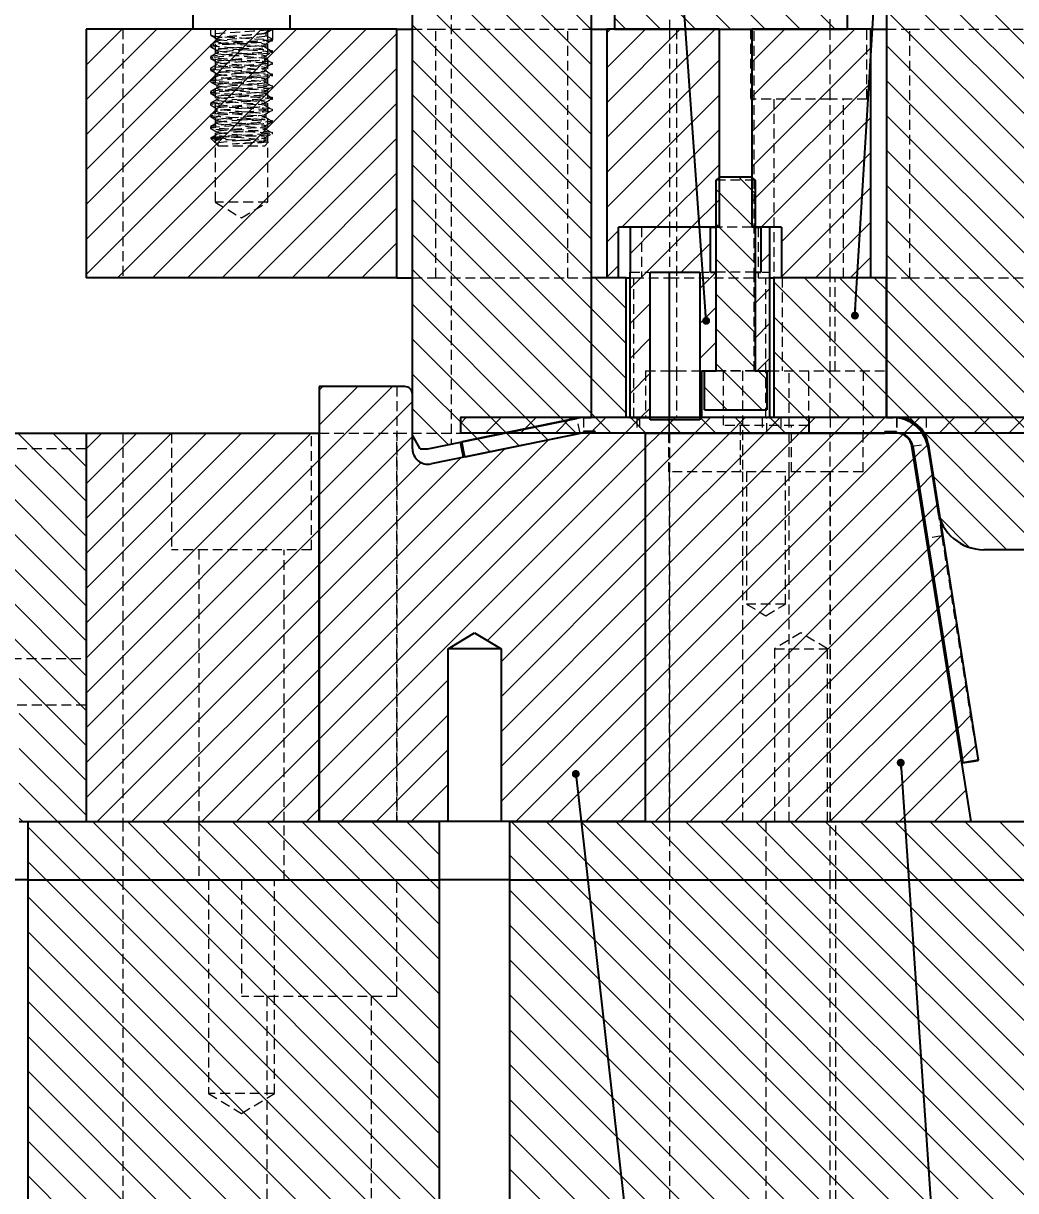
# Model space of a CAD drawing. Header units: millimetres. Extents: x 5 to 1539, y -495 to 895.
# Drawn here: x 1093.1 to 1220.8, y 606.1 to 756.4 of the extents above; entities that cross this region are included whole.
import ezdxf

# ---------------------------------------------------------------- set-up
doc = ezdxf.new("R2010")
doc.units = ezdxf.units.MM
doc.linetypes.add('HIDDEN', pattern=[1.905, 1.27, -0.635])
doc.styles.add('SLDTEXTSTYLE13', font='TXT', dxfattribs={"width": 0.75})
doc.dimstyles.new('SLDDIMSTYLE0', dxfattribs={"dimtxt": 3.5, "dimasz": 3.302, "dimexe": 0, "dimexo": 0.0625, "dimgap": 0.875, "dimtad": 1, "dimrnd": 1e-09, "dimzin": 12, "dimdsep": 46, "dimtxsty": 'SLDTEXTSTYLE13', "dimsah": 1, "dimcen": 0.09, "dimadec": 0, "dimazin": 3, "dimtfac": 1, "dimtofl": 0, "dimtmove": 0, "dimatfit": 3, "dimfxl": 1, "dimfrac": 2, "dimtolj": 1, "dimtzin": 12, "dimarcsym": 0})
doc.dimstyles.new('SLDDIMSTYLE1', dxfattribs={"dimtxt": 0.18, "dimasz": 1.016, "dimexe": 0, "dimexo": 0.0625, "dimgap": 0, "dimtad": 0, "dimtih": 1, "dimtoh": 1, "dimdec": 0, "dimrnd": 1e-09, "dimzin": 0, "dimdsep": 46, "dimtxsty": 'Standard', "dimblk1": 'DOT', "dimblk2": 'DOT', "dimsah": 1, "dimcen": 0.09, "dimadec": 0, "dimazin": 0, "dimtfac": 1.016, "dimtdec": 0, "dimtofl": 0, "dimtmove": 0, "dimatfit": 3, "dimldrblk": 'DOT', "dimfxl": 1, "dimfrac": 2, "dimtolj": 1, "dimtzin": 0, "dimarcsym": 0})

# ---------------------------------------------------------------- blocks, each defined once
blk = doc.blocks.new('_D_9')
at = {"color": 7, "linetype": 'Continuous', "lineweight": 18}
for p, q in [((855.21, 646.11), (771.21, 646.11)), ((772.21, 586.11), (772.21, 646.11)), ((1335.21, 586.11), (771.21, 586.11))]:
    blk.add_line(p, q, dxfattribs=at)
for points in [[(772.21, 646.11), (771.7, 642.81), (772.72, 642.81)], [(772.21, 586.11), (772.72, 589.41), (771.7, 589.41)]]:
    blk.add_solid(points, dxfattribs=at)
at = {"color": 7, "linetype": 'Continuous', "lineweight": 18, "insert": (767.7, 614.47), "char_height": 3.5, "attachment_point": 1, "rotation": 90, "style": 'SLDTEXTSTYLE13'}
blk.add_mtext('60', dxfattribs=at)
blk = doc.blocks.new('_Dot')
at = {"color": 0, "linetype": 'ByBlock', "lineweight": -2}
blk.add_line((-0.5, 0), (-1, 0), dxfattribs=at)
at = {"color": 0, "linetype": 'ByBlock', "const_width": 0.5}
blk.add_lwpolyline([(-0.25, 0, 1), (0.25, 0, 1)], format="xyb", close=True, dxfattribs=at)

msp = doc.modelspace()

# ---------------------------------------------------------------- hatches: boundary and pattern name
at = {"linetype": 'Continuous', "lineweight": 18}
h = msp.add_hatch(dxfattribs=at)
h.set_pattern_fill('ANSI31', angle=90, style=0)
edge = h.paths.add_edge_path(flags=0)
edge.add_line((1166.211, 788.611), (1158.961, 788.611))
edge.add_line((1158.961, 788.611), (1158.961, 761.111))
edge.add_line((1158.961, 761.111), (1154.711, 758.558))
edge.add_line((1154.711, 758.558), (1150.461, 761.111))
edge.add_line((1150.461, 761.111), (1150.461, 788.611))
edge.add_line((1150.461, 788.611), (1143.211, 788.611))
edge.add_line((1143.211, 788.611), (1143.211, 703.343))
edge.add_line((1143.211, 703.343), (1144.211, 701.611))
edge.add_line((1144.211, 701.611), (1145.207, 701.611))
edge.add_line((1145.207, 701.611), (1164.312, 705.51))
edge.add_arc((1165.312, 700.611), 5, 90, 101.53474, ccw=False)
edge.add_line((1165.312, 705.611), (1166.211, 705.611))
edge.add_line((1166.211, 705.611), (1166.211, 788.611))
h = msp.add_hatch(dxfattribs=at)
h.set_pattern_fill('ANSI31', angle=90, style=0)
edge = h.paths.add_edge_path(flags=0)
edge.add_line((1216.744, 688.611), (1260.211, 688.611))
edge.add_line((1260.211, 688.611), (1261.211, 690.343))
edge.add_line((1261.211, 690.343), (1261.211, 788.611))
edge.add_line((1261.211, 788.611), (1253.461, 788.611))
edge.add_line((1253.461, 788.611), (1253.461, 761.111))
edge.add_line((1253.461, 761.111), (1249.211, 758.558))
edge.add_line((1249.211, 758.558), (1244.961, 761.111))
edge.add_line((1244.961, 761.111), (1244.961, 788.611))
edge.add_line((1244.961, 788.611), (1220.461, 788.611))
edge.add_line((1220.461, 788.611), (1220.461, 761.111))
edge.add_line((1220.461, 761.111), (1216.211, 758.558))
edge.add_line((1216.211, 758.558), (1211.961, 761.111))
edge.add_line((1211.961, 761.111), (1211.961, 788.611))
edge.add_line((1211.961, 788.611), (1204.211, 788.611))
edge.add_line((1204.211, 788.611), (1204.211, 705.611))
edge.add_line((1204.211, 705.611), (1205.089, 705.611))
edge.add_arc((1205.089, 701.111), 4.5, 8.96007, 90, ccw=False)
edge.add_line((1209.534, 701.812), (1210.817, 693.677))
edge.add_arc((1216.744, 694.611), 6, 188.96007, 270)
h = msp.add_hatch(dxfattribs=at)
h.set_pattern_fill('ANSI31', angle=90, style=0)
h.paths.add_polyline_path([(1199.211, 760.611), (1169.211, 760.611), (1169.211, 755.611), (1199.211, 755.611)], flags=0)
h = msp.add_hatch(dxfattribs=at)
h.set_pattern_fill('ANSI31', style=0)
h.paths.add_polyline_path([(1101.211, 723.611), (1141.211, 723.611), (1141.211, 755.611), (1101.211, 755.611)], flags=0)
h = msp.add_hatch(dxfattribs=at)
h.set_pattern_fill('ANSI31', style=0)
h.paths.add_polyline_path([(1169.711, 730.111), (1182.711, 730.111), (1182.711, 755.611), (1168.211, 755.611), (1168.211, 723.611), (1169.711, 723.611)], flags=0)
h = msp.add_hatch(dxfattribs=at)
h.set_pattern_fill('ANSI31', style=0)
h.paths.add_polyline_path([(1190.711, 723.611), (1202.211, 723.611), (1202.211, 755.611), (1186.911, 755.611), (1186.911, 730.111), (1190.711, 730.111)], flags=0)
h = msp.add_hatch(dxfattribs=at)
h.set_pattern_fill('ANSI31', angle=90, style=0)
h.paths.add_polyline_path([(1182.311, 711.611), (1180.811, 711.611), (1180.811, 706.611), (1188.811, 706.611), (1188.811, 711.611), (1187.311, 711.611), (1187.311, 736.166), (1186.866, 736.611), (1182.756, 736.611), (1182.311, 736.166)], flags=0)
h = msp.add_hatch(dxfattribs=at)
h.set_pattern_fill('ANSI31', style=0)
h.paths.add_polyline_path([(1173.811, 705.611), (1173.811, 724.311), (1180.211, 724.311), (1180.211, 705.611), (1180.461, 705.611), (1180.461, 711.611), (1182.311, 711.611), (1182.311, 724.311), (1181.561, 724.311), (1181.561, 730.111), (1171.221, 730.111), (1171.221, 724.311), (1171.211, 705.611)], flags=0)
h = msp.add_hatch(dxfattribs=at)
h.set_pattern_fill('ANSI31', style=0)
h.paths.add_polyline_path([(1188.061, 724.311), (1187.311, 724.311), (1187.311, 711.611), (1189.161, 711.611), (1189.161, 705.611), (1189.211, 705.611), (1189.211, 724.311), (1189.201, 730.111), (1188.061, 730.111)], flags=0)
h = msp.add_hatch(dxfattribs=at)
h.set_pattern_fill('ANSI31', angle=90, style=0)
h.paths.add_polyline_path([(1170.711, 723.611), (1166.211, 723.611), (1166.211, 705.611), (1170.711, 705.611)], flags=0)
h = msp.add_hatch(dxfattribs=at)
h.set_pattern_fill('ANSI31', angle=90, style=0)
h.paths.add_polyline_path([(1189.711, 705.611), (1204.211, 705.611), (1204.211, 723.611), (1189.711, 723.611)], flags=0)
h = msp.add_hatch(dxfattribs=at)
h.set_pattern_fill('ANSI31', style=0)
edge = h.paths.add_edge_path(flags=0)
edge.add_line((1131.211, 653.611), (1147.811, 653.611))
edge.add_line((1147.811, 653.611), (1147.811, 675.861))
edge.add_line((1147.811, 675.861), (1151.211, 677.904))
edge.add_line((1151.211, 677.904), (1154.611, 675.861))
edge.add_line((1154.611, 675.861), (1154.611, 653.611))
edge.add_line((1154.611, 653.611), (1173.211, 653.611))
edge.add_line((1173.211, 653.611), (1173.211, 703.611))
edge.add_line((1173.211, 703.611), (1166.711, 703.611))
edge.add_line((1166.711, 703.611), (1166.711, 703.811))
edge.add_line((1166.711, 703.811), (1165.211, 703.811))
edge.add_line((1165.211, 703.811), (1165.211, 703.611))
edge.add_arc((1165.211, 701.611), 2, 90, 101.53474)
edge.add_line((1164.811, 703.571), (1145.611, 699.652))
edge.add_arc((1145.211, 701.612), 2, 180, 281.53474, ccw=False)
edge.add_line((1143.211, 701.612), (1143.211, 708.611))
edge.add_arc((1142.211, 708.611), 1, 0, 90)
edge.add_line((1142.211, 709.611), (1131.211, 709.611))
edge.add_line((1131.211, 709.611), (1131.211, 653.611))
h = msp.add_hatch(dxfattribs=at)
h.set_pattern_fill('ANSI31', style=0)
h.paths.add_polyline_path([(1149.378, 703.611), (1242.498, 703.611), (1242.498, 705.611), (1149.378, 705.611)], flags=0)
h = msp.add_hatch(dxfattribs=at)
h.set_pattern_fill('ANSI31', angle=90, style=0)
edge = h.paths.add_edge_path(flags=0)
edge.add_line((1165.211, 703.611), (1194.258, 703.611))
edge.add_line((1194.258, 703.611), (1194.258, 705.611))
edge.add_line((1194.258, 705.611), (1180.211, 705.611))
edge.add_line((1180.211, 705.611), (1180.211, 705.311))
edge.add_line((1180.211, 705.311), (1173.811, 705.311))
edge.add_line((1173.811, 705.311), (1173.811, 705.611))
edge.add_line((1173.811, 705.611), (1165.211, 705.611))
edge.add_arc((1165.211, 701.611), 4, 90.0001, 101.53489)
edge.add_line((1164.411, 705.53), (1149.553, 702.498))
edge.add_line((1149.553, 702.498), (1149.953, 700.539))
edge.add_line((1149.953, 700.539), (1164.811, 703.571))
edge.add_arc((1165.211, 701.611), 2, 90.00003, 101.53474, ccw=False)
h = msp.add_hatch(dxfattribs=at)
h.set_pattern_fill('ANSI31', style=0)
edge = h.paths.add_edge_path(flags=0)
edge.add_line((1194.258, 703.611), (1205.635, 703.611))
edge.add_ellipse((1205.635, 701.611), major_axis=(2, 0), ratio=0.999993, start_angle=8.95468, end_angle=90, ccw=False)
edge.add_line((1207.611, 701.922), (1214.029, 661.192))
edge.add_line((1214.029, 661.192), (1216.005, 661.503))
edge.add_line((1216.005, 661.503), (1209.587, 702.234))
edge.add_ellipse((1205.635, 701.611), major_axis=(4, 0), ratio=0.999993, start_angle=8.95468, end_angle=90)
edge.add_line((1205.635, 705.611), (1194.258, 705.611))
edge.add_line((1194.258, 705.611), (1194.258, 703.611))
h = msp.add_hatch(dxfattribs=at)
h.set_pattern_fill('ANSI31', angle=90, style=0)
edge = h.paths.add_edge_path(flags=0)
edge.add_line((1054.789, 703.611), (1044.954, 703.611))
edge.add_arc((1044.954, 699.611), 4, 90, 167.99984)
edge.add_line((1041.041, 700.443), (1039.759, 694.413))
edge.add_arc((1035.064, 695.411), 4.8, 270, 347.99984, ccw=False)
edge.add_line((1035.064, 690.611), (1034.211, 690.611))
edge.add_line((1034.211, 690.611), (1034.211, 677.111))
edge.add_line((1034.211, 677.111), (1038.211, 677.111))
edge.add_line((1038.211, 677.111), (1038.211, 653.611))
edge.add_line((1038.211, 653.611), (1085.811, 653.611))
edge.add_line((1085.811, 653.611), (1085.811, 675.861))
edge.add_line((1085.811, 675.861), (1089.211, 677.904))
edge.add_line((1089.211, 677.904), (1092.611, 675.861))
edge.add_line((1092.611, 675.861), (1092.611, 653.611))
edge.add_line((1092.611, 653.611), (1101.211, 653.611))
edge.add_line((1101.211, 653.611), (1101.211, 703.611))
edge.add_line((1101.211, 703.611), (1059.789, 703.611))
edge.add_line((1059.789, 703.611), (1059.789, 686.611))
edge.add_line((1059.789, 686.611), (1057.289, 685.109))
edge.add_line((1057.289, 685.109), (1054.789, 686.611))
edge.add_line((1054.789, 686.611), (1054.789, 703.611))
h = msp.add_hatch(dxfattribs=at)
h.set_pattern_fill('ANSI31', style=0)
h.paths.add_polyline_path([(1131.211, 703.611), (1101.211, 703.611), (1101.211, 653.611), (1131.211, 653.611)], flags=0)
h = msp.add_hatch(dxfattribs=at)
h.set_pattern_fill('ANSI31', style=0)
edge = h.paths.add_edge_path(flags=0)
edge.add_line((1204.017, 703.611), (1173.211, 703.611))
edge.add_line((1173.211, 703.611), (1173.211, 653.611))
edge.add_line((1173.211, 653.611), (1215.11, 653.611))
edge.add_line((1215.11, 653.611), (1207.492, 701.923))
edge.add_arc((1205.517, 701.611), 2, 8.96007, 90)
edge.add_line((1205.517, 703.611), (1205.517, 703.811))
edge.add_line((1205.517, 703.811), (1204.017, 703.811))
edge.add_line((1204.017, 703.811), (1204.017, 703.611))
h = msp.add_hatch(dxfattribs=at)
h.set_pattern_fill('ANSI31', angle=90, style=0)
h.paths.add_polyline_path([(1146.711, 653.611), (1093.711, 653.611), (1093.711, 646.111), (1146.711, 646.111)], flags=0)
h = msp.add_hatch(dxfattribs=at)
h.set_pattern_fill('ANSI31', angle=90, style=0)
h.paths.add_polyline_path([(1321.211, 653.611), (1155.711, 653.611), (1155.711, 646.111), (1321.211, 646.111)], flags=0)
h = msp.add_hatch(dxfattribs=at)
h.set_pattern_fill('ANSI31', angle=90, style=0)
h.paths.add_polyline_path([(1146.711, 646.111), (1093.711, 646.111), (1093.711, 601.111), (1096.711, 601.111), (1096.711, 586.111), (1143.711, 586.111), (1143.711, 601.111), (1146.711, 601.111)], flags=0)
h = msp.add_hatch(dxfattribs=at)
h.set_pattern_fill('ANSI31', angle=90, style=0)
h.paths.add_polyline_path([(1406.211, 646.111), (1155.711, 646.111), (1155.711, 601.111), (1158.711, 601.111), (1158.711, 586.111), (1406.211, 586.111)], flags=0)

# ---------------------------------------------------------------- linework, layer by layer
at = {"color": 7, "linetype": 'Continuous', "lineweight": 25}
for p, q in [((1143.211, 703.343), (1143.211, 788.611)), ((1166.211, 788.611), (1166.211, 705.611)), ((1204.211, 788.611), (1204.211, 705.611)), ((1114.961, 760.611), (1114.961, 755.611)), ((1127.461, 755.611), (1127.461, 760.611)), ((1169.211, 760.611), (1169.211, 755.611)), ((1199.211, 755.611), (1199.211, 760.611)), ((1101.211, 755.611), (1101.211, 723.611)), ((1141.211, 755.611), (1101.211, 755.611)), ((1141.211, 723.611), (1141.211, 755.611)), ((1141.211, 755.611), (1143.211, 755.611)), ((1166.211, 755.611), (1168.211, 755.611)), ((1168.211, 755.611), (1168.211, 723.611)), ((1182.711, 755.611), (1168.211, 755.611)), ((1169.211, 755.611), (1199.211, 755.611)), ((1182.711, 730.111), (1182.711, 755.611)), ((1186.911, 755.611), (1186.911, 730.111)), ((1202.211, 755.611), (1186.911, 755.611)), ((1202.211, 723.611), (1202.211, 755.611)), ((1202.211, 755.611), (1204.211, 755.611)), ((1182.311, 736.166), (1182.756, 736.611)), ((1182.756, 736.611), (1186.866, 736.611)), ((1186.866, 736.611), (1187.311, 736.166)), ((1182.311, 711.611), (1182.311, 736.166)), ((1187.311, 736.166), (1187.311, 711.611)), ((1169.711, 723.611), (1169.711, 730.111)), ((1182.711, 730.111), (1169.711, 730.111)), ((1171.221, 730.111), (1171.221, 724.311)), ((1181.561, 730.111), (1171.221, 730.111)), ((1181.561, 724.311), (1181.561, 730.111)), ((1190.711, 730.111), (1186.911, 730.111)), ((1188.061, 730.111), (1188.061, 724.311)), ((1189.201, 730.111), (1188.061, 730.111)), ((1189.201, 724.311), (1189.201, 730.111)), ((1190.711, 730.111), (1190.711, 723.611)), ((1171.211, 724.311), (1171.211, 705.611)), ((1173.811, 724.311), (1180.211, 724.311)), ((1173.811, 705.611), (1173.811, 724.311)), ((1176.28, 705.611), (1176.28, 724.311)), ((1180.211, 724.311), (1180.211, 705.611)), ((1181.561, 724.311), (1182.311, 724.311)), ((1182.311, 711.611), (1182.311, 724.311)), ((1187.311, 724.311), (1187.311, 711.611)), ((1187.311, 724.311), (1188.061, 724.311)), ((1189.211, 705.611), (1189.211, 724.311)), ((1141.211, 723.611), (1101.211, 723.611)), ((1141.211, 723.611), (1143.211, 723.611)), ((1166.211, 723.611), (1166.211, 705.611)), ((1170.711, 723.611), (1166.211, 723.611)), ((1169.711, 723.611), (1168.211, 723.611)), ((1170.711, 705.611), (1170.711, 723.611)), ((1170.711, 723.611), (1171.211, 723.611)), ((1189.211, 723.611), (1189.711, 723.611)), ((1189.711, 723.611), (1189.711, 705.611)), ((1204.211, 723.611), (1189.711, 723.611)), ((1202.211, 723.611), (1190.711, 723.611)), ((1204.211, 705.611), (1204.211, 723.611)), ((1180.461, 711.611), (1182.311, 711.611)), ((1180.461, 705.611), (1180.461, 711.611)), ((1180.811, 706.611), (1180.811, 711.611)), ((1180.811, 711.611), (1182.311, 711.611)), ((1187.311, 711.611), (1189.161, 711.611)), ((1187.311, 711.611), (1188.811, 711.611)), ((1188.811, 711.611), (1188.811, 706.611)), ((1189.161, 711.611), (1189.161, 705.611)), ((1131.211, 709.611), (1131.211, 653.611)), ((1142.211, 709.611), (1131.211, 709.611)), ((1143.211, 701.612), (1143.211, 708.611)), ((1180.811, 706.611), (1188.811, 706.611)), ((1145.207, 701.611), (1164.312, 705.51)), ((1149.378, 705.611), (1149.378, 703.611)), ((1242.498, 705.611), (1149.378, 705.611)), ((1164.411, 705.53), (1149.553, 702.498)), ((1173.811, 705.611), (1165.211, 705.611)), ((1165.312, 705.611), (1166.211, 705.611)), ((1170.711, 705.611), (1166.211, 705.611)), ((1171.211, 705.611), (1173.811, 705.611)), ((1173.811, 705.311), (1173.811, 705.611)), ((1180.211, 705.311), (1173.811, 705.311)), ((1180.211, 705.611), (1180.461, 705.611)), ((1180.211, 705.611), (1180.211, 705.311)), ((1194.258, 705.611), (1180.211, 705.611)), ((1189.161, 705.611), (1189.211, 705.611)), ((1204.211, 705.611), (1189.711, 705.611)), ((1194.258, 703.611), (1194.258, 705.611)), ((1205.635, 705.611), (1194.258, 705.611)), ((1204.211, 705.611), (1205.089, 705.611)), ((1059.789, 703.611), (1101.211, 703.611)), ((1101.211, 703.611), (1101.211, 653.611)), ((1101.211, 703.611), (1131.211, 703.611)), ((1131.211, 653.611), (1131.211, 703.611)), ((1144.211, 701.611), (1143.211, 703.343)), ((1164.811, 703.571), (1145.611, 699.652)), ((1242.498, 703.611), (1149.378, 703.611)), ((1164.811, 703.571), (1149.953, 700.539)), ((1165.211, 703.811), (1165.211, 703.611)), ((1166.711, 703.811), (1165.211, 703.811)), ((1194.258, 703.611), (1165.211, 703.611)), ((1166.711, 703.611), (1166.711, 703.811)), ((1173.211, 703.611), (1166.711, 703.611)), ((1173.211, 653.611), (1173.211, 703.611)), ((1173.211, 703.611), (1204.017, 703.611)), ((1205.635, 703.611), (1194.258, 703.611)), ((1204.017, 703.811), (1204.017, 703.611)), ((1204.017, 703.811), (1205.517, 703.811)), ((1205.517, 703.611), (1205.517, 703.811)), ((1149.802, 700.508), (1149.402, 702.467)), ((1149.953, 700.539), (1149.553, 702.498)), ((1215.11, 653.611), (1207.492, 701.923)), ((1209.363, 690.061), (1207.492, 701.922)), ((1207.492, 701.922), (1207.611, 701.922)), ((1207.611, 701.922), (1214.029, 661.192)), ((1209.534, 701.812), (1210.817, 693.677)), ((1209.587, 702.234), (1216.005, 661.503)), ((1144.211, 701.611), (1145.207, 701.611)), ((1260.211, 688.611), (1216.744, 688.611)), ((1147.811, 675.861), (1151.211, 677.904)), ((1151.211, 677.904), (1154.611, 675.861)), ((1147.811, 653.611), (1147.811, 675.861)), ((1154.611, 675.861), (1147.811, 675.861)), ((1154.611, 675.861), (1154.611, 653.611)), ((1214.025, 661.182), (1216.001, 661.493)), ((1214.026, 661.183), (1216.001, 661.494)), ((1214.026, 661.183), (1214.029, 661.192)), ((1216.005, 661.503), (1214.029, 661.192)), ((1216.001, 661.494), (1216.005, 661.503)), ((1216.001, 661.493), (1216.001, 661.494)), ((1092.611, 653.611), (1101.211, 653.611)), ((1093.711, 653.611), (1093.711, 646.111)), ((1093.711, 653.611), (1146.711, 653.611)), ((1101.211, 653.611), (1131.211, 653.611)), ((1147.811, 653.611), (1131.211, 653.611)), ((1146.711, 646.111), (1146.711, 653.611)), ((1154.611, 653.611), (1147.811, 653.611)), ((1173.211, 653.611), (1154.611, 653.611)), ((1155.711, 653.611), (1155.711, 646.111)), ((1155.711, 653.611), (1321.211, 653.611)), ((1173.211, 653.611), (1215.11, 653.611)), ((1093.711, 646.111), (1084.711, 646.111)), ((1093.711, 646.111), (1146.711, 646.111)), ((1093.711, 646.111), (1093.711, 601.111)), ((1155.711, 646.111), (1146.711, 646.111)), ((1146.711, 601.111), (1146.711, 646.111)), ((1155.711, 646.111), (1321.211, 646.111)), ((1155.711, 646.111), (1155.711, 601.111)), ((1155.711, 646.111), (1406.211, 646.111))]:
    msp.add_line(p, q, dxfattribs=at)
at = {"color": 7, "linetype": 'HIDDEN', "lineweight": 18}
for p, q in [((1148.211, 788.611), (1148.211, 702.224)), ((1176.28, 760.611), (1176.28, 755.611)), ((1196.994, 755.611), (1196.994, 760.611)), ((1105.944, 755.611), (1105.944, 723.611)), ((1117.211, 755.611), (1117.211, 754.861)), ((1117.811, 755.611), (1117.811, 733.361)), ((1118.023, 754.392), (1118.023, 754.017)), ((1124.399, 755.142), (1125.211, 755.611)), ((1124.399, 754.767), (1124.399, 755.142)), ((1125.211, 754.299), (1124.399, 754.767)), ((1124.611, 733.361), (1124.611, 755.611)), ((1125.211, 755.611), (1125.211, 754.299)), ((1125.211, 754.111), (1125.211, 754.299)), ((1143.211, 755.611), (1146.211, 755.611)), ((1146.211, 723.611), (1146.211, 755.611)), ((1146.211, 755.611), (1163.211, 755.611)), ((1163.211, 723.611), (1163.211, 755.611)), ((1163.211, 755.611), (1166.211, 755.611)), ((1176.28, 755.611), (1176.28, 730.111)), ((1177.211, 755.611), (1177.211, 723.611)), ((1186.711, 755.611), (1186.711, 746.611)), ((1187.211, 723.611), (1187.211, 755.611)), ((1196.994, 746.611), (1196.994, 755.611)), ((1201.711, 746.611), (1201.711, 755.611)), ((1204.211, 755.611), (1207.211, 755.611)), ((1207.211, 723.611), (1207.211, 755.611)), ((1207.211, 755.611), (1242.498, 755.611)), ((1117.211, 753.549), (1117.211, 753.361)), ((1118.023, 752.892), (1118.023, 752.517)), ((1124.399, 753.267), (1124.399, 753.642)), ((1124.399, 753.267), (1124.399, 753.642)), ((1125.211, 752.611), (1125.211, 752.799)), ((1117.211, 752.049), (1117.211, 751.861)), ((1118.023, 751.392), (1118.023, 751.017)), ((1124.399, 751.767), (1124.399, 752.142)), ((1124.399, 751.767), (1124.399, 752.142)), ((1125.211, 751.111), (1125.211, 751.299)), ((1117.211, 750.549), (1117.211, 750.361)), ((1118.023, 749.892), (1118.023, 749.517)), ((1124.399, 750.267), (1124.399, 750.642)), ((1124.399, 750.267), (1124.399, 750.642)), ((1125.211, 749.611), (1125.211, 749.799)), ((1117.211, 749.049), (1117.211, 748.861)), ((1118.023, 748.392), (1118.023, 748.017)), ((1124.399, 748.767), (1124.399, 749.142)), ((1124.399, 748.767), (1124.399, 749.142)), ((1125.211, 748.111), (1125.211, 748.299)), ((1117.211, 747.549), (1117.211, 747.361)), ((1118.023, 746.892), (1118.023, 746.517)), ((1124.399, 747.267), (1124.399, 747.642)), ((1124.399, 747.267), (1124.399, 747.642)), ((1125.211, 746.611), (1125.211, 746.799)), ((1117.211, 746.049), (1117.211, 745.861)), ((1118.023, 745.392), (1118.023, 745.017)), ((1124.399, 745.767), (1124.399, 746.142)), ((1124.399, 745.767), (1124.399, 746.142)), ((1125.211, 745.111), (1125.211, 745.299)), ((1196.994, 746.611), (1186.711, 746.611)), ((1189.711, 746.611), (1189.711, 723.611)), ((1196.994, 723.611), (1196.994, 746.611)), ((1201.711, 746.611), (1196.994, 746.611)), ((1198.711, 723.611), (1198.711, 746.611)), ((1117.211, 744.549), (1117.211, 744.361)), ((1118.023, 743.892), (1118.023, 743.517)), ((1124.399, 744.267), (1124.399, 744.642)), ((1124.399, 744.267), (1124.399, 744.642)), ((1125.211, 743.611), (1125.211, 743.799)), ((1117.211, 743.049), (1117.211, 742.861)), ((1118.023, 742.392), (1118.023, 742.017)), ((1124.399, 742.767), (1124.399, 743.142)), ((1124.399, 742.767), (1124.399, 743.142)), ((1125.211, 742.111), (1125.211, 742.299)), ((1117.271, 741.552), (1117.82, 741.002)), ((1117.351, 741.611), (1119.222, 741.611)), ((1118.038, 740.785), (1118.211, 740.611)), ((1124.396, 741.182), (1124.092, 741.373)), ((1124.211, 740.611), (1124.693, 741.093)), ((1124.399, 741.267), (1124.399, 741.642)), ((1124.399, 741.267), (1124.399, 741.642)), ((1118.211, 740.611), (1124.211, 740.611)), ((1187.311, 736.166), (1182.311, 736.166)), ((1124.611, 733.361), (1117.811, 733.361)), ((1117.811, 733.361), (1121.211, 731.318)), ((1121.211, 731.318), (1124.611, 733.361)), ((1172.711, 730.111), (1172.711, 723.611)), ((1176.28, 730.111), (1176.28, 724.311)), ((1182.311, 730.111), (1182.494, 730.111)), ((1186.911, 730.111), (1182.711, 730.111)), ((1187.128, 730.111), (1187.311, 730.111)), ((1187.711, 730.111), (1187.711, 723.611)), ((1171.216, 724.311), (1173.636, 724.311)), ((1180.386, 724.311), (1181.386, 724.311)), ((1188.236, 724.311), (1189.206, 724.311)), ((1143.211, 723.611), (1146.211, 723.611)), ((1146.211, 723.611), (1163.211, 723.611)), ((1163.211, 723.611), (1166.211, 723.611)), ((1171.211, 723.611), (1171.711, 723.611)), ((1171.711, 705.611), (1171.711, 723.611)), ((1171.711, 723.611), (1176.28, 723.611)), ((1176.28, 723.611), (1188.711, 723.611)), ((1177.211, 723.611), (1177.211, 711.611)), ((1187.211, 711.611), (1187.211, 723.611)), ((1188.711, 705.611), (1188.711, 723.611)), ((1188.711, 723.611), (1189.211, 723.611)), ((1190.811, 723.611), (1190.811, 711.611)), ((1196.994, 711.611), (1196.994, 723.611)), ((1197.611, 711.611), (1197.611, 723.611)), ((1204.211, 723.611), (1207.211, 723.611)), ((1207.211, 723.611), (1242.498, 723.611)), ((1173.211, 711.611), (1173.211, 705.611)), ((1173.211, 711.611), (1176.28, 711.611)), ((1176.211, 711.611), (1176.211, 703.611)), ((1176.243, 711.611), (1176.243, 703.611)), ((1176.28, 711.611), (1177.211, 711.611)), ((1177.211, 711.611), (1180.461, 711.611)), ((1177.211, 711.611), (1177.211, 705.611)), ((1182.311, 711.611), (1187.311, 711.611)), ((1183.211, 711.611), (1183.211, 704.611)), ((1185.711, 711.611), (1185.711, 698.611)), ((1189.161, 711.611), (1196.994, 711.611)), ((1191.711, 698.611), (1191.711, 711.611)), ((1194.211, 704.611), (1194.211, 711.611)), ((1196.994, 705.611), (1196.994, 711.611)), ((1196.994, 711.611), (1204.211, 711.611)), ((1201.211, 711.611), (1201.211, 703.611)), ((1141.211, 709.611), (1141.211, 653.611)), ((1149.361, 705.611), (1149.361, 703.611)), ((1149.378, 705.611), (1149.361, 705.611)), ((1164.411, 705.53), (1164.411, 705.53)), ((1164.811, 703.571), (1164.411, 705.53)), ((1165.211, 705.611), (1165.211, 703.611)), ((1172.07, 705.611), (1172.07, 703.611)), ((1172.419, 705.611), (1172.419, 703.611)), ((1176.243, 703.611), (1176.243, 705.611)), ((1176.28, 705.311), (1176.28, 705.611)), ((1176.28, 703.611), (1176.28, 705.311)), ((1188.239, 705.611), (1188.239, 703.611)), ((1188.809, 703.611), (1188.809, 705.611)), ((1190.62, 705.611), (1190.62, 703.611)), ((1194.25, 703.611), (1194.25, 705.611)), ((1194.258, 705.611), (1194.25, 705.611)), ((1196.994, 705.611), (1196.994, 703.611)), ((1205.516, 705.611), (1205.516, 703.611)), ((1205.572, 705.611), (1205.572, 703.611)), ((1209.322, 705.611), (1209.322, 703.611)), ((1105.944, 703.611), (1105.944, 653.611)), ((1112.211, 703.611), (1112.211, 688.611)), ((1130.211, 688.611), (1130.211, 703.611)), ((1131.211, 703.611), (1141.211, 703.611)), ((1141.211, 653.611), (1141.211, 703.611)), ((1141.211, 703.611), (1149.361, 703.611)), ((1149.378, 703.611), (1149.361, 703.611)), ((1165.211, 703.611), (1165.211, 703.611)), ((1176.211, 698.611), (1176.211, 703.611)), ((1176.236, 703.611), (1176.236, 698.611)), ((1176.28, 703.611), (1176.28, 653.611)), ((1194.211, 704.611), (1183.211, 704.611)), ((1185.411, 704.611), (1185.411, 698.611)), ((1192.011, 698.611), (1192.011, 704.611)), ((1196.994, 653.611), (1196.994, 703.611)), ((1201.211, 698.611), (1201.211, 703.611)), ((1207.492, 701.922), (1209.468, 702.234)), ((1209.468, 702.234), (1209.587, 702.234)), ((1209.468, 702.234), (1209.534, 701.812)), ((1101.211, 701.611), (1073.461, 701.611)), ((1176.28, 698.611), (1176.211, 698.611)), ((1196.994, 698.611), (1176.28, 698.611)), ((1176.28, 653.611), (1176.28, 698.611)), ((1185.711, 698.611), (1185.711, 653.611)), ((1186.211, 698.611), (1186.211, 681.611)), ((1191.211, 681.611), (1191.211, 698.611)), ((1191.711, 653.611), (1191.711, 698.611)), ((1196.994, 698.611), (1196.994, 653.611)), ((1201.211, 698.611), (1196.994, 698.611)), ((1210.817, 693.677), (1211.338, 690.373)), ((1211.338, 690.373), (1209.363, 690.061)), ((1130.211, 688.611), (1112.211, 688.611)), ((1115.711, 688.611), (1115.711, 653.611)), ((1126.711, 653.611), (1126.711, 688.611)), ((1191.211, 681.611), (1186.211, 681.611)), ((1186.211, 681.611), (1188.711, 680.109)), ((1188.711, 680.109), (1191.211, 681.611)), ((1193.211, 677.904), (1189.811, 675.861)), ((1196.611, 675.861), (1193.211, 677.904)), ((1080.211, 674.611), (1101.211, 674.611)), ((1189.811, 675.861), (1196.611, 675.861)), ((1189.811, 675.861), (1189.811, 653.611)), ((1196.611, 653.611), (1196.611, 675.861)), ((1101.211, 668.611), (1086.211, 668.611)), ((1105.944, 653.611), (1105.944, 646.111)), ((1115.711, 653.611), (1115.711, 646.111)), ((1126.711, 646.111), (1126.711, 653.611)), ((1176.28, 653.611), (1176.28, 646.111)), ((1188.711, 653.611), (1188.711, 646.111)), ((1196.994, 646.111), (1196.994, 653.611)), ((1197.711, 646.111), (1197.711, 653.611)), ((1105.944, 646.111), (1105.944, 586.111)), ((1116.961, 646.111), (1116.961, 618.611)), ((1121.211, 646.111), (1121.211, 631.111)), ((1125.461, 618.611), (1125.461, 646.111)), ((1141.211, 631.111), (1141.211, 646.111)), ((1176.28, 646.111), (1176.28, 586.111)), ((1188.711, 646.111), (1188.711, 601.111)), ((1196.994, 601.111), (1196.994, 646.111)), ((1197.711, 601.111), (1197.711, 646.111)), ((1141.211, 631.111), (1121.211, 631.111)), ((1124.461, 631.111), (1124.461, 586.111)), ((1137.961, 586.111), (1137.961, 631.111)), ((1125.461, 618.611), (1116.961, 618.611)), ((1116.961, 618.611), (1121.211, 616.058)), ((1121.211, 616.058), (1125.461, 618.611))]:
    msp.add_line(p, q, dxfattribs=at)
at = {"color": 7, "linetype": 'HIDDEN', "lineweight": 18, "flags": 128}
for points in [[(1124.817, 755.508), (1124.04, 755.424), (1122.742, 755.33), (1121.211, 755.236), (1119.681, 755.142), (1118.383, 755.049), (1117.516, 754.955), (1117.211, 754.861), (1117.516, 754.767), (1118.383, 754.674), (1119.681, 754.58), (1121.211, 754.486), (1122.742, 754.392), (1124.04, 754.299), (1124.907, 754.205), (1125.211, 754.111), (1124.907, 754.017), (1124.04, 753.924), (1122.742, 753.83), (1121.211, 753.736), (1119.681, 753.642), (1118.383, 753.549), (1117.516, 753.455), (1117.211, 753.361), (1117.516, 753.267), (1118.383, 753.174), (1119.681, 753.08), (1121.211, 752.986), (1122.742, 752.892), (1124.04, 752.799), (1124.907, 752.705), (1125.211, 752.611), (1124.907, 752.517), (1124.04, 752.424), (1122.742, 752.33), (1121.211, 752.236), (1119.681, 752.142), (1118.383, 752.049), (1117.516, 751.955), (1117.211, 751.861), (1117.516, 751.767), (1118.383, 751.674), (1119.681, 751.58), (1121.211, 751.486), (1122.742, 751.392), (1124.04, 751.299), (1124.907, 751.205), (1125.211, 751.111), (1124.907, 751.017), (1124.04, 750.924), (1122.742, 750.83), (1121.211, 750.736), (1119.681, 750.642), (1118.383, 750.549), (1117.516, 750.455), (1117.211, 750.361), (1117.516, 750.267), (1118.383, 750.174), (1119.681, 750.08), (1121.211, 749.986), (1122.742, 749.892), (1124.04, 749.799), (1124.907, 749.705), (1125.211, 749.611), (1124.907, 749.517), (1124.04, 749.424), (1122.742, 749.33), (1121.211, 749.236), (1119.681, 749.142), (1118.383, 749.049), (1117.516, 748.955), (1117.211, 748.861), (1117.516, 748.767), (1118.383, 748.674), (1119.681, 748.58), (1121.211, 748.486), (1122.742, 748.392), (1124.04, 748.299), (1124.907, 748.205), (1125.211, 748.111), (1124.907, 748.017), (1124.04, 747.924), (1122.742, 747.83), (1121.211, 747.736), (1119.681, 747.642), (1118.383, 747.549), (1117.516, 747.455), (1117.211, 747.361), (1117.516, 747.267), (1118.383, 747.174), (1119.681, 747.08), (1121.211, 746.986), (1122.742, 746.892), (1124.04, 746.799), (1124.907, 746.705), (1125.211, 746.611), (1124.907, 746.517), (1124.04, 746.424), (1122.742, 746.33), (1121.211, 746.236), (1119.681, 746.142), (1118.383, 746.049), (1117.516, 745.955), (1117.211, 745.861), (1117.516, 745.767), (1118.383, 745.674), (1119.681, 745.58), (1121.211, 745.486), (1122.742, 745.392), (1124.04, 745.299), (1124.907, 745.205), (1125.211, 745.111), (1124.907, 745.017), (1124.04, 744.924), (1122.742, 744.83), (1121.211, 744.736), (1119.681, 744.642), (1118.383, 744.549), (1117.516, 744.455), (1117.211, 744.361), (1117.516, 744.267), (1118.383, 744.174), (1119.681, 744.08), (1121.211, 743.986), (1122.742, 743.892), (1124.04, 743.799), (1124.907, 743.705), (1125.211, 743.611), (1124.907, 743.517), (1124.04, 743.424), (1122.742, 743.33), (1121.211, 743.236), (1119.681, 743.142), (1118.383, 743.049), (1117.516, 742.955), (1117.211, 742.861), (1117.516, 742.767), (1118.383, 742.674), (1119.681, 742.58), (1121.211, 742.486), (1122.742, 742.392), (1124.04, 742.299), (1124.907, 742.205), (1125.211, 742.111), (1124.907, 742.017), (1124.04, 741.924), (1122.742, 741.83), (1121.211, 741.736), (1119.681, 741.642), (1119.222, 741.611), (1119.222, 741.611)], [(1124.399, 754.767), (1124.157, 754.674), (1123.466, 754.58), (1122.431, 754.486), (1121.211, 754.392), (1119.991, 754.299), (1118.957, 754.205), (1118.266, 754.111), (1118.023, 754.017), (1118.266, 753.924), (1118.957, 753.83), (1119.991, 753.736), (1121.211, 753.642), (1122.431, 753.549), (1123.466, 753.455), (1124.157, 753.361), (1124.399, 753.267), (1124.157, 753.174), (1123.466, 753.08), (1122.431, 752.986), (1121.211, 752.892), (1119.991, 752.799), (1118.957, 752.705), (1118.266, 752.611), (1118.023, 752.517), (1118.266, 752.424), (1118.957, 752.33), (1119.991, 752.236), (1121.211, 752.142), (1122.431, 752.049), (1123.466, 751.955), (1124.157, 751.861), (1124.399, 751.767), (1124.157, 751.674), (1123.466, 751.58), (1122.431, 751.486), (1121.211, 751.392), (1119.991, 751.299), (1118.957, 751.205), (1118.266, 751.111), (1118.023, 751.017), (1118.266, 750.924), (1118.957, 750.83), (1119.991, 750.736), (1121.211, 750.642), (1122.431, 750.549), (1123.466, 750.455), (1124.157, 750.361), (1124.399, 750.267), (1124.157, 750.174), (1123.466, 750.08), (1122.431, 749.986), (1121.211, 749.892), (1119.991, 749.799), (1118.957, 749.705), (1118.266, 749.611), (1118.023, 749.517), (1118.266, 749.424), (1118.957, 749.33), (1119.991, 749.236), (1121.211, 749.142), (1122.431, 749.049), (1123.466, 748.955), (1124.157, 748.861), (1124.399, 748.767), (1124.157, 748.674), (1123.466, 748.58), (1122.431, 748.486), (1121.211, 748.392), (1119.991, 748.299), (1118.957, 748.205), (1118.266, 748.111), (1118.023, 748.017), (1118.266, 747.924), (1118.957, 747.83), (1119.991, 747.736), (1121.211, 747.642), (1122.431, 747.549), (1123.466, 747.455), (1124.157, 747.361), (1124.399, 747.267), (1124.157, 747.174), (1123.466, 747.08), (1122.431, 746.986), (1121.211, 746.892), (1119.991, 746.799), (1118.957, 746.705), (1118.266, 746.611), (1118.023, 746.517), (1118.266, 746.424), (1118.957, 746.33), (1119.991, 746.236), (1121.211, 746.142), (1122.431, 746.049), (1123.466, 745.955), (1124.157, 745.861), (1124.399, 745.767), (1124.157, 745.674), (1123.466, 745.58), (1122.431, 745.486), (1121.211, 745.392), (1119.991, 745.299), (1118.957, 745.205), (1118.266, 745.111), (1118.023, 745.017), (1118.266, 744.924), (1118.957, 744.83), (1119.991, 744.736), (1121.211, 744.642), (1122.431, 744.549), (1123.466, 744.455), (1124.157, 744.361), (1124.399, 744.267), (1124.157, 744.174), (1123.466, 744.08), (1122.431, 743.986), (1121.211, 743.892), (1119.991, 743.799), (1118.957, 743.705), (1118.266, 743.611), (1118.266, 743.611)], [(1118.101, 754.362), (1118.266, 754.299), (1118.957, 754.205), (1119.991, 754.111), (1121.211, 754.017), (1122.431, 753.924), (1123.466, 753.83), (1124.157, 753.736), (1124.399, 753.642), (1124.157, 753.549), (1123.466, 753.455), (1122.431, 753.361), (1121.211, 753.267), (1119.991, 753.174), (1118.957, 753.08), (1118.266, 752.986), (1118.023, 752.892), (1118.023, 752.892)], [(1117.294, 753.574), (1117.211, 753.549), (1117.516, 753.455), (1118.383, 753.361), (1119.681, 753.267), (1121.211, 753.174), (1122.742, 753.08), (1124.04, 752.986), (1124.907, 752.892), (1125.211, 752.799), (1124.907, 752.705), (1124.04, 752.611), (1122.742, 752.517), (1121.211, 752.424), (1119.681, 752.33), (1118.383, 752.236), (1117.516, 752.142), (1117.211, 752.049), (1117.516, 751.955), (1118.383, 751.861), (1119.681, 751.767), (1121.211, 751.674), (1122.742, 751.58), (1124.04, 751.486), (1124.907, 751.392), (1125.211, 751.299), (1124.907, 751.205), (1124.04, 751.111), (1122.742, 751.017), (1121.211, 750.924), (1119.681, 750.83), (1118.383, 750.736), (1117.516, 750.642), (1117.211, 750.549), (1117.516, 750.455), (1118.383, 750.361), (1119.681, 750.267), (1121.211, 750.174), (1122.742, 750.08), (1124.04, 749.986), (1124.907, 749.892), (1125.211, 749.799), (1124.907, 749.705), (1124.04, 749.611), (1122.742, 749.517), (1121.211, 749.424), (1119.681, 749.33), (1118.383, 749.236), (1117.516, 749.142), (1117.211, 749.049), (1117.516, 748.955), (1118.383, 748.861), (1119.681, 748.767), (1121.211, 748.674), (1122.742, 748.58), (1124.04, 748.486), (1124.907, 748.392), (1125.211, 748.299), (1124.907, 748.205), (1124.04, 748.111), (1122.742, 748.017), (1121.211, 747.924), (1119.681, 747.83), (1118.383, 747.736), (1117.516, 747.642), (1117.516, 747.642)], [(1118.101, 752.862), (1118.266, 752.799), (1118.957, 752.705), (1119.991, 752.611), (1121.211, 752.517), (1122.431, 752.424), (1123.466, 752.33), (1124.157, 752.236), (1124.399, 752.142), (1124.157, 752.049), (1123.466, 751.955), (1122.431, 751.861), (1121.211, 751.767), (1119.991, 751.674), (1118.957, 751.58), (1118.266, 751.486), (1118.023, 751.392), (1118.023, 751.392)], [(1118.101, 751.362), (1118.266, 751.299), (1118.957, 751.205), (1119.991, 751.111), (1121.211, 751.017), (1122.431, 750.924), (1123.466, 750.83), (1124.157, 750.736), (1124.399, 750.642), (1124.157, 750.549), (1123.466, 750.455), (1122.431, 750.361), (1121.211, 750.267), (1119.991, 750.174), (1118.957, 750.08), (1118.266, 749.986), (1118.023, 749.892), (1118.023, 749.892)], [(1118.101, 749.862), (1118.266, 749.799), (1118.957, 749.705), (1119.991, 749.611), (1121.211, 749.517), (1122.431, 749.424), (1123.466, 749.33), (1124.157, 749.236), (1124.399, 749.142), (1124.157, 749.049), (1123.466, 748.955), (1122.431, 748.861), (1121.211, 748.767), (1119.991, 748.674), (1118.957, 748.58), (1118.266, 748.486), (1118.023, 748.392), (1118.023, 748.392)], [(1118.101, 748.362), (1118.266, 748.299), (1118.957, 748.205), (1119.991, 748.111), (1121.211, 748.017), (1122.431, 747.924), (1123.466, 747.83), (1124.157, 747.736), (1124.399, 747.642), (1124.157, 747.549), (1123.466, 747.455), (1122.431, 747.361), (1121.211, 747.267), (1119.991, 747.174), (1118.957, 747.08), (1118.266, 746.986), (1118.023, 746.892), (1118.023, 746.892)], [(1117.294, 747.574), (1117.211, 747.549), (1117.516, 747.455), (1118.383, 747.361), (1119.681, 747.267), (1121.211, 747.174), (1122.742, 747.08), (1124.04, 746.986), (1124.907, 746.892), (1125.211, 746.799), (1124.907, 746.705), (1124.04, 746.611), (1122.742, 746.517), (1121.211, 746.424), (1119.681, 746.33), (1118.383, 746.236), (1117.516, 746.142), (1117.211, 746.049), (1117.516, 745.955), (1118.383, 745.861), (1119.681, 745.767), (1121.211, 745.674), (1122.742, 745.58), (1124.04, 745.486), (1124.907, 745.392), (1125.211, 745.299), (1124.907, 745.205), (1124.04, 745.111), (1122.742, 745.017), (1121.211, 744.924), (1119.681, 744.83), (1118.383, 744.736), (1117.516, 744.642), (1117.211, 744.549), (1117.516, 744.455), (1118.383, 744.361), (1119.681, 744.267), (1121.211, 744.174), (1122.742, 744.08), (1124.04, 743.986), (1124.907, 743.892), (1125.211, 743.799), (1124.907, 743.705), (1124.04, 743.611), (1122.742, 743.517), (1121.211, 743.424), (1119.681, 743.33), (1118.383, 743.236), (1117.516, 743.142), (1117.211, 743.049), (1117.516, 742.955), (1118.383, 742.861), (1119.681, 742.767), (1121.211, 742.674), (1122.742, 742.58), (1124.04, 742.486), (1124.907, 742.392), (1125.211, 742.299), (1124.907, 742.205), (1124.04, 742.111), (1122.742, 742.017), (1121.211, 741.924), (1119.681, 741.83), (1118.383, 741.736), (1117.516, 741.642), (1117.351, 741.611), (1117.351, 741.611)], [(1118.101, 746.862), (1118.266, 746.799), (1118.957, 746.705), (1119.991, 746.611), (1121.211, 746.517), (1122.431, 746.424), (1123.466, 746.33), (1124.157, 746.236), (1124.399, 746.142), (1124.157, 746.049), (1123.466, 745.955), (1122.431, 745.861), (1121.211, 745.767), (1119.991, 745.674), (1118.957, 745.58), (1118.266, 745.486), (1118.023, 745.392), (1118.266, 745.299), (1118.957, 745.205), (1119.991, 745.111), (1121.211, 745.017), (1122.431, 744.924), (1123.466, 744.83), (1124.157, 744.736), (1124.399, 744.642), (1124.157, 744.549), (1123.466, 744.455), (1122.431, 744.361), (1121.211, 744.267), (1119.991, 744.174), (1118.957, 744.08), (1118.266, 743.986), (1118.023, 743.892), (1118.023, 743.892)], [(1118.101, 743.862), (1118.266, 743.799), (1118.957, 743.705), (1119.991, 743.611), (1121.211, 743.517), (1122.431, 743.424), (1123.466, 743.33), (1124.157, 743.236), (1124.399, 743.142), (1124.157, 743.049), (1123.466, 742.955), (1122.431, 742.861), (1121.211, 742.767), (1119.991, 742.674), (1118.957, 742.58), (1118.266, 742.486), (1118.023, 742.392), (1118.023, 742.392)], [(1118.101, 743.547), (1118.023, 743.517), (1118.266, 743.424), (1118.957, 743.33), (1119.991, 743.236), (1121.211, 743.142), (1122.431, 743.049), (1123.466, 742.955), (1124.157, 742.861), (1124.399, 742.767), (1124.157, 742.674), (1123.466, 742.58), (1122.431, 742.486), (1121.211, 742.392), (1119.991, 742.299), (1118.957, 742.205), (1118.266, 742.111), (1118.023, 742.017), (1118.266, 741.924), (1118.957, 741.83), (1119.991, 741.736), (1121.211, 741.642), (1122.431, 741.549), (1123.466, 741.455), (1124.157, 741.361), (1124.399, 741.267), (1124.157, 741.174), (1123.466, 741.08), (1122.431, 740.986), (1121.211, 740.892), (1119.998, 740.799), (1119.998, 740.799)], [(1118.101, 742.362), (1118.266, 742.299), (1118.957, 742.205), (1119.991, 742.111), (1121.211, 742.017), (1122.431, 741.924), (1123.466, 741.83), (1124.157, 741.736), (1124.399, 741.642), (1124.157, 741.549), (1123.466, 741.455), (1122.431, 741.361), (1121.211, 741.267), (1119.991, 741.174), (1118.957, 741.08), (1118.266, 740.986), (1118.023, 740.892), (1118.263, 740.799), (1118.263, 740.799)], [(1117.291, 741.572), (1117.273, 741.56), (1117.653, 741.508), (1118.423, 741.456), (1119.505, 741.405), (1120.736, 741.353), (1122.002, 741.302), (1123.135, 741.249), (1124.019, 741.198), (1124.557, 741.146), (1124.694, 741.094), (1124.425, 741.042), (1123.802, 740.99), (1122.892, 740.939), (1121.825, 740.886), (1120.715, 740.836), (1119.998, 740.799), (1119.998, 740.799)], [(1211.338, 690.373), (1211.855, 687.099), (1212.365, 683.875), (1212.863, 680.741), (1213.342, 677.733), (1213.796, 674.891), (1214.22, 672.247), (1214.608, 669.836), (1214.956, 667.686), (1215.26, 665.824), (1215.515, 664.272), (1215.719, 663.051), (1215.87, 662.174), (1215.964, 661.653), (1216.001, 661.493)]]:
    msp.add_lwpolyline(points, dxfattribs=at)
at = {"color": 7, "linetype": 'Continuous', "lineweight": 25, "flags": 128}
msp.add_lwpolyline([(1209.363, 690.061), (1209.879, 686.788), (1210.39, 683.564), (1210.887, 680.429), (1211.366, 677.422), (1211.82, 674.579), (1212.244, 671.936), (1212.633, 669.525), (1212.981, 667.375), (1213.284, 665.512), (1213.54, 663.961), (1213.744, 662.74), (1213.894, 661.863), (1213.988, 661.342), (1214.026, 661.183)], dxfattribs=at)
at = {"color": 7, "linetype": 'Continuous', "lineweight": 25}
for centre, radius, start, end in [((1142.211, 708.611), 1, 0, 90), ((1165.312, 700.611), 5, 90, 101.53474), ((1165.211, 701.611), 4, 90.0001, 101.53489), ((1205.089, 701.111), 4.5, 8.96007, 90), ((1165.211, 701.611), 2, 90, 101.53474), ((1205.517, 701.611), 2, 8.96007, 90), ((1145.211, 701.612), 2, 180, 281.53474), ((1216.744, 694.611), 6, 188.96007, 270)]:
    msp.add_arc(centre, radius, start, end, dxfattribs=at)
for major_axis in [(4, 0), (2, 0)]:
    msp.add_ellipse((1205.635, 701.611), major_axis=major_axis, ratio=0.999993, start_param=0.1562897, end_param=1.5707963, dxfattribs=at)
at = {"color": 7, "linetype": 'HIDDEN', "lineweight": 18}
for points, knots in [([(1117.233, 754.837), (1117.369, 754.758), (1117.642, 754.6), (1117.914, 754.441), (1118.05, 754.362)], [0, 0, 0, 0, 0.5002722, 1, 1, 1, 1]), ([(1125.211, 754.299), (1125.151, 754.267), (1125.031, 754.205), (1124.106, 754.111), (1122.784, 754.017), (1121.209, 753.924), (1119.648, 753.83), (1118.283, 753.736), (1117.772, 753.674), (1117.516, 753.642)], [0, 0, 0, 0, 0.1428571, 0.28571431, 0.42857146, 0.5714285, 0.71428579, 0.85714279, 1, 1, 1, 1]), ([(1124.399, 755.142), (1124.351, 755.111), (1124.256, 755.049), (1123.518, 754.955), (1122.465, 754.861), (1121.211, 754.767), (1119.958, 754.674), (1118.904, 754.58), (1118.167, 754.486), (1118.071, 754.424), (1118.023, 754.392)], [0, 0, 0, 0, 0.125, 0.2499999, 0.3750001, 0.4999999, 0.6250001, 0.75, 0.875, 1, 1, 1, 1]), ([(1124.092, 755.036), (1124.217, 755.115), (1124.466, 755.272), (1124.717, 755.429), (1124.843, 755.508)], [0, 0, 0, 0, 0.4999583, 1, 1, 1, 1]), ([(1118.05, 754.048), (1117.914, 753.968), (1117.642, 753.81), (1117.369, 753.652), (1117.233, 753.573)], [0, 0, 0, 0, 0.4997357, 1, 1, 1, 1]), ([(1117.233, 753.337), (1117.369, 753.258), (1117.642, 753.1), (1117.914, 752.941), (1118.05, 752.862)], [0, 0, 0, 0, 0.5002722, 1, 1, 1, 1]), ([(1124.092, 753.536), (1124.217, 753.615), (1124.466, 753.772), (1124.717, 753.929), (1124.843, 754.008)], [0, 0, 0, 0, 0.4999583, 1, 1, 1, 1]), ([(1124.843, 752.902), (1124.717, 752.981), (1124.466, 753.138), (1124.217, 753.295), (1124.092, 753.373)], [0, 0, 0, 0, 0.5000417, 1, 1, 1, 1]), ([(1118.05, 752.548), (1117.914, 752.468), (1117.642, 752.31), (1117.369, 752.152), (1117.233, 752.073)], [0, 0, 0, 0, 0.49973178, 1, 1, 1, 1]), ([(1117.233, 751.837), (1117.369, 751.758), (1117.642, 751.6), (1117.914, 751.441), (1118.05, 751.362)], [0, 0, 0, 0, 0.50026426, 1, 1, 1, 1]), ([(1124.092, 752.036), (1124.217, 752.115), (1124.466, 752.272), (1124.717, 752.429), (1124.843, 752.508)], [0, 0, 0, 0, 0.4999583, 1, 1, 1, 1]), ([(1124.843, 751.402), (1124.717, 751.481), (1124.466, 751.638), (1124.217, 751.795), (1124.092, 751.873)], [0, 0, 0, 0, 0.5000417, 1, 1, 1, 1]), ([(1118.05, 751.048), (1117.914, 750.968), (1117.642, 750.81), (1117.369, 750.652), (1117.233, 750.573)], [0, 0, 0, 0, 0.4997278, 1, 1, 1, 1]), ([(1117.233, 750.337), (1117.369, 750.258), (1117.642, 750.1), (1117.914, 749.941), (1118.05, 749.862)], [0, 0, 0, 0, 0.50026426, 1, 1, 1, 1]), ([(1124.092, 750.536), (1124.217, 750.615), (1124.466, 750.772), (1124.717, 750.929), (1124.843, 751.008)], [0, 0, 0, 0, 0.4999543, 1, 1, 1, 1]), ([(1124.843, 749.902), (1124.717, 749.981), (1124.466, 750.138), (1124.217, 750.295), (1124.092, 750.373)], [0, 0, 0, 0, 0.5000417, 1, 1, 1, 1]), ([(1118.05, 749.548), (1117.914, 749.468), (1117.642, 749.31), (1117.369, 749.152), (1117.233, 749.073)], [0, 0, 0, 0, 0.4997357, 1, 1, 1, 1]), ([(1117.233, 748.837), (1117.369, 748.758), (1117.642, 748.6), (1117.914, 748.441), (1118.05, 748.362)], [0, 0, 0, 0, 0.5002722, 1, 1, 1, 1]), ([(1124.092, 749.036), (1124.217, 749.115), (1124.466, 749.272), (1124.717, 749.429), (1124.843, 749.508)], [0, 0, 0, 0, 0.4999583, 1, 1, 1, 1]), ([(1124.843, 748.402), (1124.717, 748.481), (1124.466, 748.638), (1124.217, 748.795), (1124.092, 748.873)], [0, 0, 0, 0, 0.5000417, 1, 1, 1, 1]), ([(1118.05, 748.048), (1117.914, 747.968), (1117.642, 747.81), (1117.369, 747.652), (1117.233, 747.573)], [0, 0, 0, 0, 0.4997357, 1, 1, 1, 1]), ([(1117.233, 747.337), (1117.369, 747.258), (1117.642, 747.1), (1117.914, 746.941), (1118.05, 746.862)], [0, 0, 0, 0, 0.50026822, 1, 1, 1, 1]), ([(1124.092, 747.536), (1124.217, 747.615), (1124.466, 747.772), (1124.717, 747.929), (1124.843, 748.008)], [0, 0, 0, 0, 0.4999583, 1, 1, 1, 1]), ([(1124.843, 746.902), (1124.717, 746.981), (1124.466, 747.138), (1124.217, 747.295), (1124.092, 747.373)], [0, 0, 0, 0, 0.5000417, 1, 1, 1, 1]), ([(1118.05, 746.548), (1117.914, 746.468), (1117.642, 746.31), (1117.369, 746.152), (1117.233, 746.073)], [0, 0, 0, 0, 0.49973178, 1, 1, 1, 1]), ([(1117.233, 745.837), (1117.369, 745.758), (1117.642, 745.6), (1117.914, 745.441), (1118.05, 745.362)], [0, 0, 0, 0, 0.50026426, 1, 1, 1, 1]), ([(1124.092, 746.036), (1124.217, 746.115), (1124.466, 746.272), (1124.717, 746.429), (1124.843, 746.508)], [0, 0, 0, 0, 0.4999583, 1, 1, 1, 1]), ([(1124.843, 745.402), (1124.717, 745.481), (1124.466, 745.638), (1124.217, 745.795), (1124.092, 745.873)], [0, 0, 0, 0, 0.5000417, 1, 1, 1, 1]), ([(1118.05, 745.048), (1117.914, 744.968), (1117.642, 744.81), (1117.369, 744.652), (1117.233, 744.573)], [0, 0, 0, 0, 0.4997278, 1, 1, 1, 1]), ([(1117.233, 744.337), (1117.369, 744.258), (1117.642, 744.1), (1117.914, 743.941), (1118.05, 743.862)], [0, 0, 0, 0, 0.5002722, 1, 1, 1, 1]), ([(1124.092, 744.536), (1124.217, 744.615), (1124.466, 744.772), (1124.717, 744.929), (1124.843, 745.008)], [0, 0, 0, 0, 0.4999583, 1, 1, 1, 1]), ([(1124.843, 743.902), (1124.717, 743.981), (1124.466, 744.138), (1124.217, 744.295), (1124.092, 744.373)], [0, 0, 0, 0, 0.5000417, 1, 1, 1, 1]), ([(1118.05, 743.548), (1117.914, 743.468), (1117.642, 743.31), (1117.369, 743.152), (1117.233, 743.073)], [0, 0, 0, 0, 0.4997357, 1, 1, 1, 1]), ([(1117.233, 742.837), (1117.369, 742.758), (1117.642, 742.6), (1117.914, 742.441), (1118.05, 742.362)], [0, 0, 0, 0, 0.50026822, 1, 1, 1, 1]), ([(1124.092, 743.036), (1124.217, 743.115), (1124.466, 743.272), (1124.717, 743.429), (1124.843, 743.508)], [0, 0, 0, 0, 0.4999583, 1, 1, 1, 1]), ([(1124.843, 742.402), (1124.717, 742.481), (1124.466, 742.638), (1124.217, 742.795), (1124.092, 742.873)], [0, 0, 0, 0, 0.5000417, 1, 1, 1, 1]), ([(1118.05, 742.048), (1117.914, 741.968), (1117.642, 741.81), (1117.369, 741.652), (1117.233, 741.573)], [0, 0, 0, 0, 0.49973178, 1, 1, 1, 1]), ([(1118.263, 740.799), (1118.11, 740.858), (1117.792, 740.979), (1117.713, 741.144), (1117.966, 741.333), (1118.532, 741.481), (1119.03, 741.575), (1119.222, 741.611)], [0, 0, 0, 0, 0.1908073, 0.3961878, 0.6209296, 0.8544159, 1, 1, 1, 1]), ([(1118.053, 740.799), (1118.043, 740.799), (1117.99, 740.799), (1118.14, 740.799), (1118.263, 740.799)], [0, 0, 0, 0, 0.17715, 1, 1, 1, 1]), ([(1124.092, 741.536), (1124.217, 741.615), (1124.466, 741.772), (1124.717, 741.929), (1124.843, 742.008)], [0, 0, 0, 0, 0.4999583, 1, 1, 1, 1]), ([(1187.311, 724.311), (1187.274, 724.311), (1187.199, 724.311), (1186.62, 724.311), (1185.794, 724.311), (1184.811, 724.311), (1183.828, 724.311), (1183.002, 724.311), (1182.424, 724.311), (1182.349, 724.311), (1182.311, 724.311)], [0, 0, 0, 0, 0.1249998, 0.25, 0.3750006, 0.5000004, 0.6250002, 0.75, 0.8750002, 1, 1, 1, 1]), ([(1187.311, 711.611), (1187.274, 711.611), (1187.199, 711.611), (1186.62, 711.611), (1185.794, 711.611), (1184.811, 711.611), (1183.828, 711.611), (1183.002, 711.611), (1182.424, 711.611), (1182.349, 711.611), (1182.311, 711.611)], [0, 0, 0, 0, 0.1249998, 0.25, 0.3750006, 0.5000004, 0.6250002, 0.75, 0.8750002, 1, 1, 1, 1]), ([(1205.516, 705.611), (1205.966, 705.567), (1206.865, 705.479), (1208.063, 704.789), (1208.971, 703.774), (1209.359, 702.845), (1209.453, 702.319), (1209.468, 702.234)], [0, 0, 0, 0, 0.2383949, 0.4767982, 0.7152876, 0.9538373, 1, 1, 1, 1])]:
    msp.add_open_spline(points, degree=3, knots=knots, dxfattribs=at)
at = {"color": 7, "linetype": 'Continuous', "lineweight": 25}
for points, knots in [([(1181.561, 730.111), (1181.599, 730.111), (1181.664, 730.111), (1182.121, 730.111), (1182.311, 730.111)], [0, 0, 0, 0, 0.58363, 1, 1, 1, 1]), ([(1187.311, 730.111), (1187.501, 730.111), (1187.958, 730.111), (1188.023, 730.111), (1188.061, 730.111)], [0, 0, 0, 0, 0.4163686, 1, 1, 1, 1])]:
    msp.add_open_spline(points, degree=3, knots=knots, dxfattribs=at)

# ---------------------------------------------------------------- dimensions: what is measured, and where the dimension line sits
at = {"color": 7, "linetype": 'Continuous', "lineweight": 18}
dim = msp.add_linear_dim(base=(772.211, 646.111), p1=(1336.211, 586.111), p2=(856.211, 646.111), angle=90, dimstyle='SLDDIMSTYLE0', dxfattribs=at)
dim.commit()
dim.dimension.update_dxf_attribs({"geometry": '_D_9', "text_midpoint": (772.211, 617.056), "dimtype": 160})

# ---------------------------------------------------------------- leaders
at = {"color": 7, "linetype": 'Continuous', "lineweight": 0}
for points in [[(1181.01, 718.066), (1170.439, 867.089)], [(1200.159, 718.743), (1209.313, 867.086)], [(1206.055, 661.187), (1220.363, 452.411)], [(1164.234, 659.746), (1187.629, 452.392)]]:
    msp.add_leader(points, dimstyle='SLDDIMSTYLE1', dxfattribs=at)

doc.saveas('drawing.dxf')
